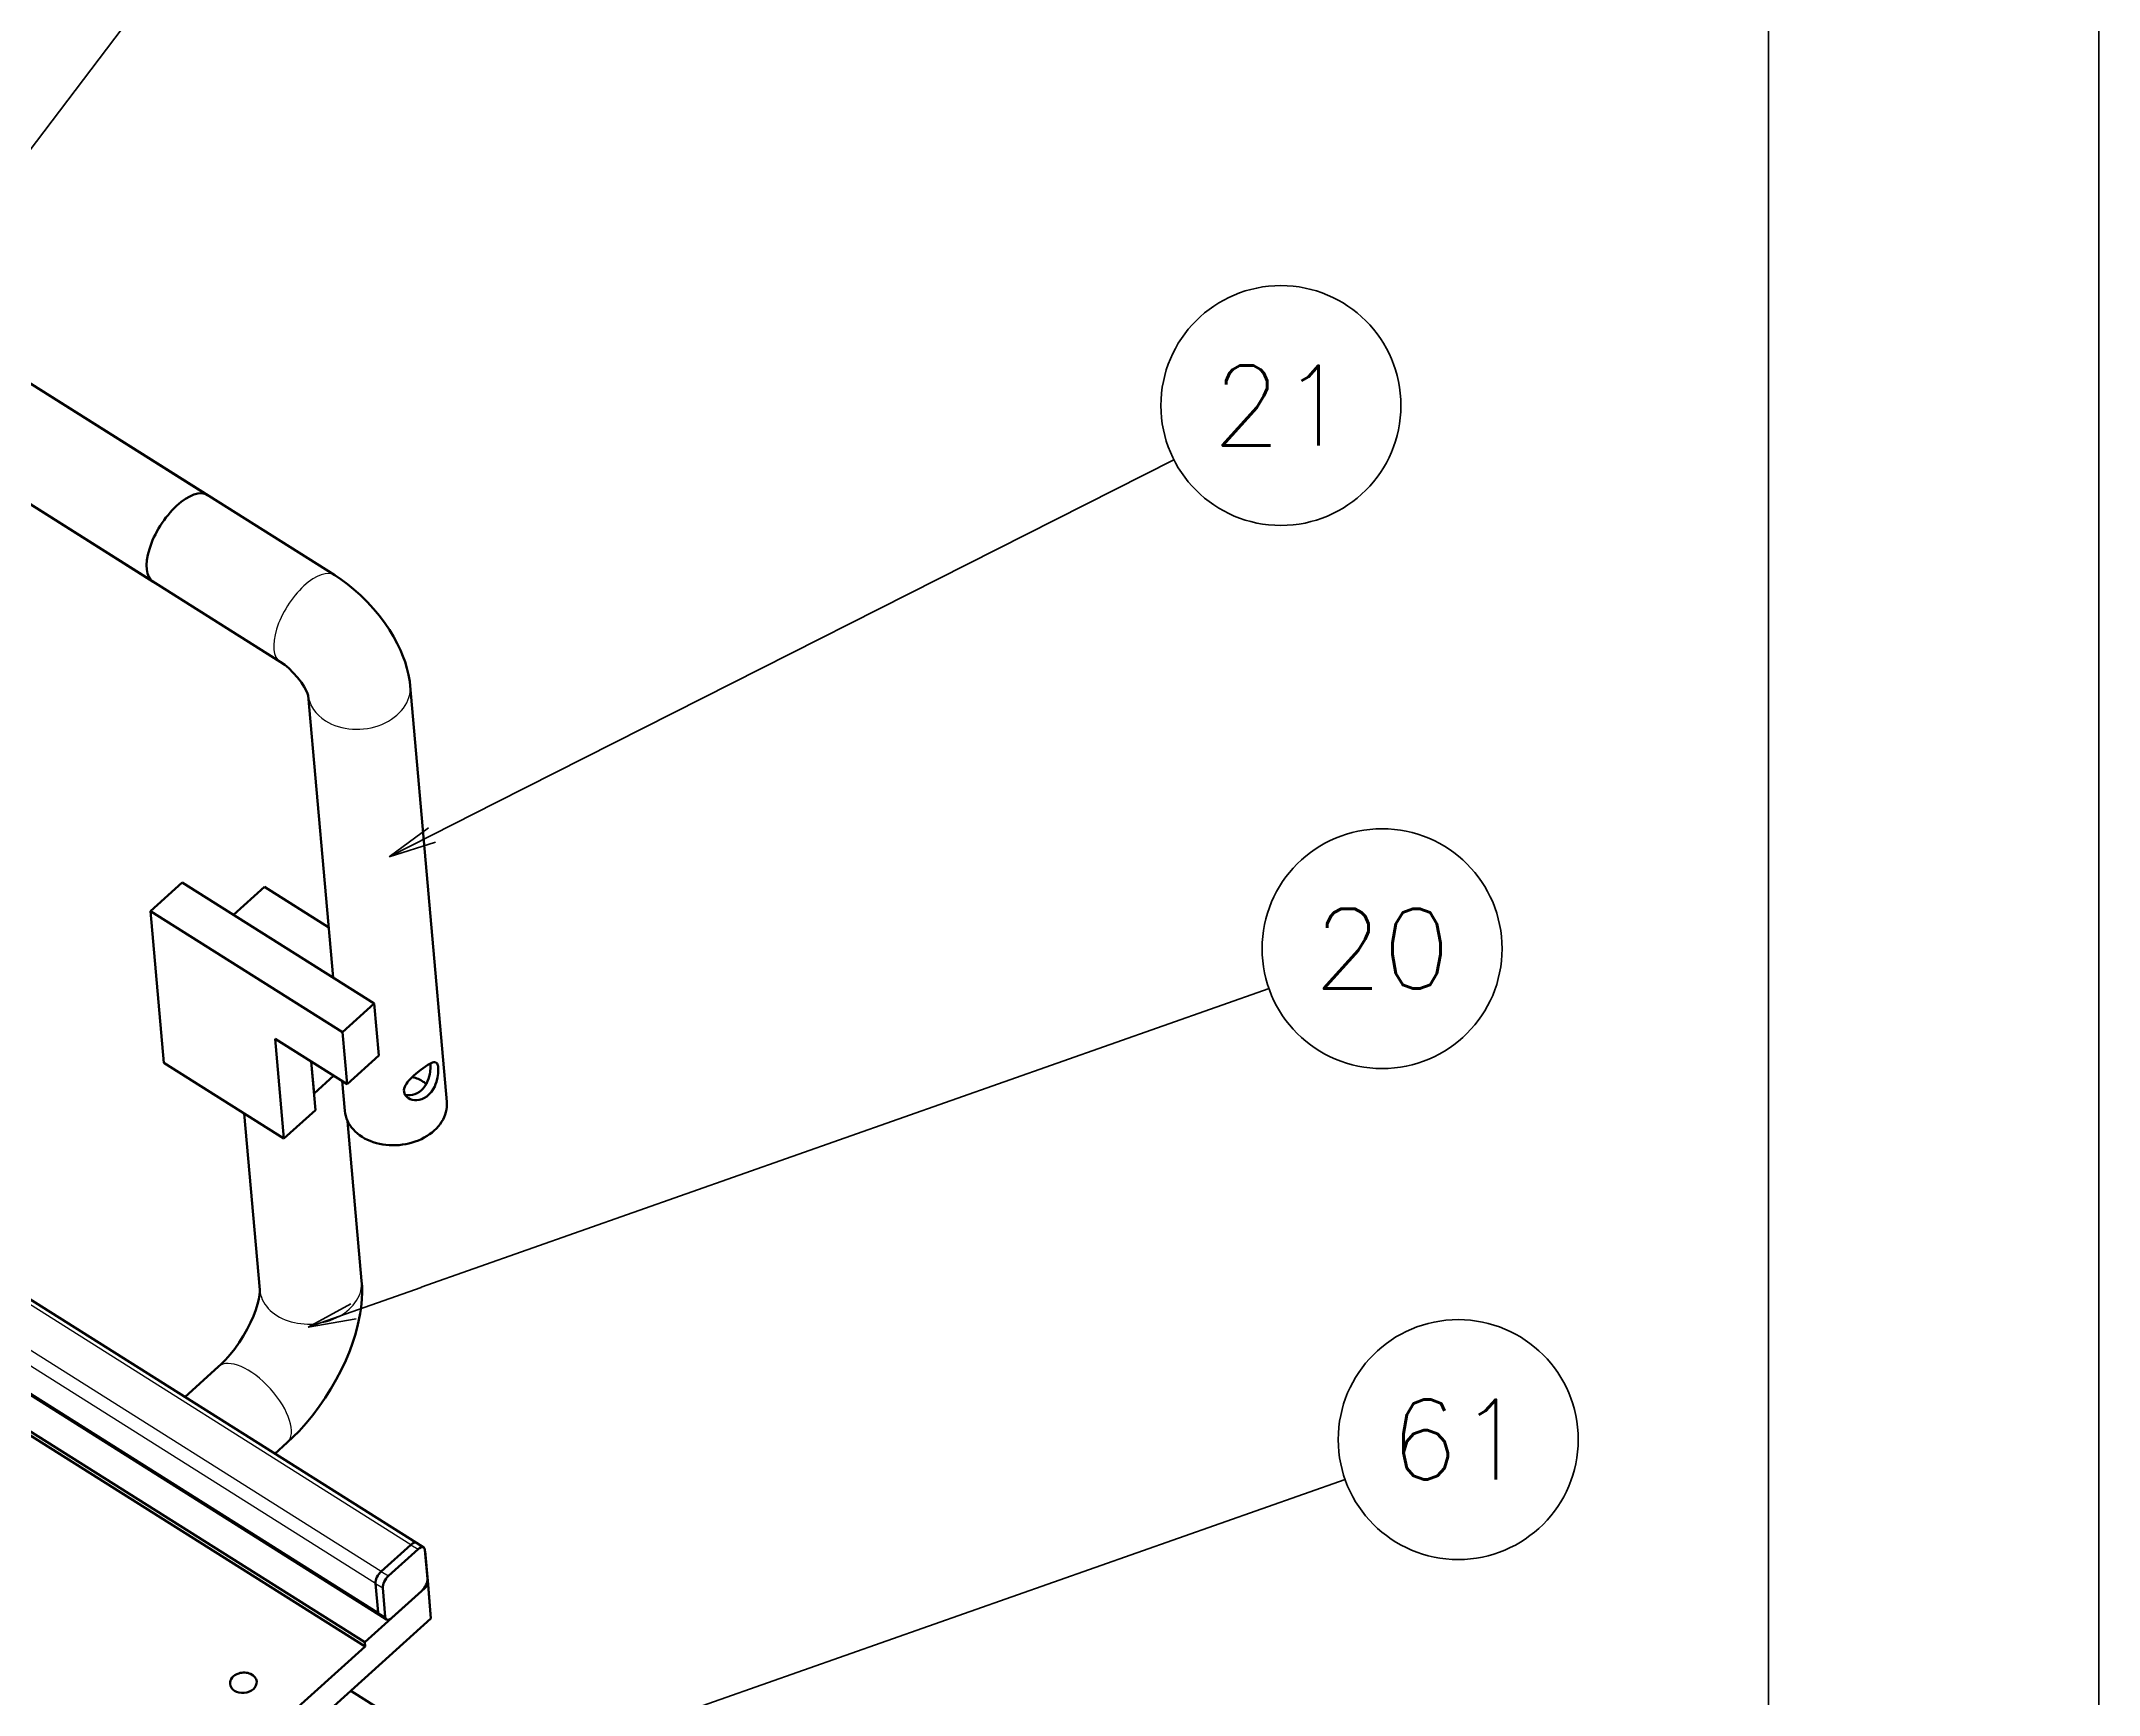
# Model space of a CAD drawing. Header units: millimetres. Extents: x -10155 to 20189, y -25550 to -22580.
# Drawn here: x -6599 to -5955, y -24526 to -24009 of the extents above; entities that cross this region are included whole.
import ezdxf
from ezdxf.enums import TextEntityAlignment as Align

# ---------------------------------------------------------------- set-up
doc = ezdxf.new("R2010")
doc.units = ezdxf.units.MM
doc.layers.add('title_frame', color=7, linetype='Continuous')
doc.layers.add('word_dim', color=253, linetype='Continuous')
doc.styles.get("Standard").update_dxf_attribs({"font": 'romans.shx', "bigfont": 'bigfont.shx'})
doc.dimstyles.new('RS-1-5', dxfattribs={"dimscale": 5, "dimtxt": 3.5, "dimasz": 3, "dimexe": 1, "dimexo": 0, "dimgap": 1, "dimtad": 3, "dimdsep": 46, "dimtxsty": 'Standard', "dimblk1": 'OPEN', "dimblk2": 'OPEN', "dimsah": 1, "dimcen": 0, "dimclrd": 256, "dimclre": 256, "dimclrt": 3, "dimadec": 0, "dimazin": 0, "dimtfac": 1, "dimtmove": 0, "dimatfit": 3, "dimldrblk": 'OPEN', "dimfxl": 0, "dimtolj": 1, "dimtzin": 0, "dimarcsym": 0})

# ---------------------------------------------------------------- blocks, each defined once
blk = doc.blocks.new('aa1')
for p, q in [((0, 0), (-1, 0)), ((-0.4, 0.067), (0, 0)), ((-0.4, -0.067), (0, 0))]:
    blk.add_line(p, q)
blk = doc.blocks.new('aa2')
blk.add_circle((0, 0), 1)
blk = doc.blocks.new('*D764')
at = {"layer": 'DEFPOINTS', "color": 0, "linetype": 'Continuous', "ltscale": 2}
for p in [(-6467.33, -23864.89), (-6467.33, -23864.89), (-6774.87, -24270.93)]:
    blk.add_point(p, dxfattribs=at)
at = {"layer": 'word_dim', "linetype": 'Continuous', "lineweight": -2, "ltscale": 2}
blk.add_line((-6752.22, -24241.04), (-6489.97, -23894.79), dxfattribs=at)
at = {"layer": 'word_dim', "linetype": 'Continuous', "lineweight": -2, "ltscale": 2, "xscale": 37.5, "yscale": 37.5, "zscale": 37.5}
for name, p, rotation in [('aa2', (-6467.33, -23864.89), 52.85932770796877), ('aa1', (-6774.87, -24270.93), 232.8593277079687)]:
    blk.add_blockref(name, p, dxfattribs=dict(at, rotation=rotation))
at = {"layer": 'word_dim', "color": 3, "linetype": 'Continuous', "ltscale": 2, "insert": (-6621.1, -24067.91), "char_height": 0.000005, "attachment_point": 5, "rotation": 52.85933}
blk.add_mtext('\\A1;509.36', dxfattribs=at)
blk = doc.blocks.new('_Open')
at = {"color": 0, "lineweight": -2}
for p, q in [((-1, 0.167), (0, 0)), ((-1, -0.167), (0, 0)), ((0, 0), (-1, 0))]:
    blk.add_line(p, q, dxfattribs=at)
blk = doc.blocks.new('*D778')
at = {"layer": 'DEFPOINTS', "color": 0, "linetype": 'Continuous', "ltscale": 2}
for p in [(-6179.35, -24292.49), (-6179.35, -24292.49), (-6515.07, -24410.85)]:
    blk.add_point(p, dxfattribs=at)
at = {"layer": 'word_dim', "linetype": 'Continuous', "lineweight": -2, "ltscale": 2}
blk.add_line((-6479.7, -24398.38), (-6214.71, -24304.96), dxfattribs=at)
at = {"layer": 'word_dim', "linetype": 'Continuous', "lineweight": -2, "ltscale": 2, "xscale": 37.5, "yscale": 37.5, "zscale": 37.5}
for name, p, rotation in [('aa2', (-6179.35, -24292.49), 19.42036899422085), ('aa1', (-6515.07, -24410.85), 199.4203689942209)]:
    blk.add_blockref(name, p, dxfattribs=dict(at, rotation=rotation))
at = {"layer": 'word_dim', "color": 3, "linetype": 'Continuous', "ltscale": 2, "insert": (-6347.21, -24351.67), "char_height": 0.000005, "attachment_point": 5, "rotation": 19.42037}
blk.add_mtext('\\A1;355.98', dxfattribs=at)
blk = doc.blocks.new('*D779')
at = {"layer": 'DEFPOINTS', "color": 0, "linetype": 'Continuous', "ltscale": 2}
for p in [(-6210.99, -24122.65), (-6210.99, -24122.65), (-6489.73, -24263.74)]:
    blk.add_point(p, dxfattribs=at)
at = {"layer": 'word_dim', "linetype": 'Continuous', "lineweight": -2, "ltscale": 2}
blk.add_line((-6456.27, -24246.8), (-6244.45, -24139.59), dxfattribs=at)
at = {"layer": 'word_dim', "linetype": 'Continuous', "lineweight": -2, "ltscale": 2, "xscale": 37.5, "yscale": 37.5, "zscale": 37.5}
for name, p, rotation in [('aa2', (-6210.99, -24122.65), 26.8461062767362), ('aa1', (-6489.73, -24263.74), 206.8461062767362)]:
    blk.add_blockref(name, p, dxfattribs=dict(at, rotation=rotation))
at = {"layer": 'word_dim', "color": 3, "linetype": 'Continuous', "ltscale": 2, "insert": (-6350.36, -24193.19), "char_height": 0.000005, "attachment_point": 5, "rotation": 26.84611}
blk.add_mtext('\\A1;312.41', dxfattribs=at)
blk = doc.blocks.new('A$C43226BF8')
at = {"color": 7, "lineweight": 35}
for p, q in [((536.92, 155.26), (1061.96, -175.61)), ((519.86, 128.19), (1044.9, -202.68)), ((591.68, 120.76), (1101.71, -200.66)), ((574.62, 93.68), (1084.65, -227.73)), ((1127.24, -503.23), (636.25, -193.82)), ((1115.62, -525.74), (619.52, -213.1)), ((1111.07, -534.3), (616.61, -222.7)), ((1111.19, -535.6), (616.73, -224)), ((1125.26, -235.25), (1136.71, -365.34)), ((1093.4, -238.25), (1101.17, -326.49)), ((1053.99, -296.76), (1114, -334.57)), ((1079.72, -298.12), (1099.79, -310.77)), ((1048.29, -353.16), (1044.11, -305.68)), ((1044.11, -305.68), (1104.11, -343.49)), ((1083.04, -345.57), (1085.79, -376.79)), ((1105.54, -359.75), (1083.04, -345.57)), ((1085.79, -376.79), (1048.29, -353.16)), ((1073.38, -368.97), (1078.22, -424.05)), ((1105.71, -371.34), (1110.1, -421.25)), ((1130.84, -516.46), (1111.07, -534.3)), ((1131.76, -526.87), (935.73, -703.75)), ((1111.19, -535.6), (934.93, -694.64)), ((1134.77, -567.22), (1106.67, -549.5))]:
    blk.add_line(p, q, dxfattribs=at)
at = {"color": 7, "lineweight": 13}
for p, q in [((1125.47, -503.82), (634.81, -194.62)), ((1116.24, -512.14), (625.79, -203.07)), ((1114.44, -515.88), (622.62, -205.94)), ((1115.24, -524.98), (619.47, -212.56))]:
    blk.add_line(p, q, dxfattribs=at)
at = {"color": 7, "lineweight": 35, "ltscale": 0.332813}
blk.add_line((1044.11, -305.68), (1053.99, -296.76), dxfattribs=at)
at = {"color": 7, "lineweight": 35, "ltscale": 0.326272}
blk.add_line((1079.72, -298.12), (1070.03, -306.86), dxfattribs=at)
at = {"color": 7, "lineweight": 35, "ltscale": 0.332811}
for p, q in [((1104.11, -343.49), (1114, -334.57)), ((1105.54, -359.75), (1115.43, -350.83)), ((1085.79, -376.79), (1095.67, -367.88))]:
    blk.add_line(p, q, dxfattribs=at)
at = {"color": 7, "lineweight": 35, "ltscale": 0.408099}
for p, q in [((1114, -334.57), (1115.43, -350.83)), ((1104.11, -343.49), (1105.54, -359.75))]:
    blk.add_line(p, q, dxfattribs=at)
at = {"color": 7, "lineweight": 35, "ltscale": 0.250507}
blk.add_line((1095.22, -362.67), (1094.34, -352.69), dxfattribs=at)
at = {"color": 7, "lineweight": 35, "ltscale": 0.3811}
blk.add_line((1094.34, -352.69), (1095.67, -367.88), dxfattribs=at)
at = {"color": 7, "lineweight": 35, "ltscale": 0.207158}
blk.add_line((1095.22, -362.67), (1101.37, -357.12), dxfattribs=at)
at = {"color": 7, "lineweight": 35, "ltscale": 0.234959}
blk.add_line((1104.01, -358.79), (1104.84, -368.15), dxfattribs=at)
at = {"color": 7, "lineweight": 35, "ltscale": 0.354574}
blk.add_line((1065.39, -448.12), (1054.86, -457.62), dxfattribs=at)
at = {"color": 7, "lineweight": 35, "ltscale": 0.129404}
blk.add_line((1086.83, -471.88), (1082.99, -475.34), dxfattribs=at)
at = {"color": 7, "lineweight": 35, "ltscale": 0.310622}
for p, q in [((1125.47, -503.82), (1116.24, -512.14)), ((1116.24, -512.14), (1125.47, -503.82)), ((1118.49, -513.56), (1127.72, -505.23))]:
    blk.add_line(p, q, dxfattribs=at)
at = {"color": 7, "lineweight": 13, "ltscale": 0.066495}
blk.add_line((1125.47, -503.82), (1127.72, -505.23), dxfattribs=at)
at = {"color": 7, "lineweight": 35, "ltscale": 0.066491}
blk.add_line((1127.24, -503.23), (1129.49, -504.65), dxfattribs=at)
at = {"color": 7, "lineweight": 35, "ltscale": 0.228538}
blk.add_line((1129.87, -505.4), (1130.67, -514.51), dxfattribs=at)
at = {"color": 7, "lineweight": 35, "ltscale": 0.000865328}
blk.add_line((1129.9, -505.77), (1129.93, -505.79), dxfattribs=at)
at = {"color": 7, "lineweight": 35, "ltscale": 0.267777}
blk.add_line((1130.84, -516.46), (1129.93, -505.79), dxfattribs=at)
at = {"color": 7, "lineweight": 35, "ltscale": 0.261183}
blk.add_line((1129.93, -505.79), (1130.84, -516.19), dxfattribs=at)
at = {"color": 7, "lineweight": 13, "ltscale": 0.066491}
blk.add_line((1116.24, -512.14), (1118.49, -513.56), dxfattribs=at)
at = {"color": 7, "lineweight": 35, "ltscale": 0.228535}
for p, q in [((1115.24, -524.98), (1114.44, -515.88)), ((1115.24, -524.98), (1114.44, -515.88)), ((1117.49, -526.4), (1116.69, -517.29))]:
    blk.add_line(p, q, dxfattribs=at)
at = {"color": 7, "lineweight": 13, "ltscale": 0.066494}
for p, q in [((1114.44, -515.88), (1116.69, -517.29)), ((1115.24, -524.98), (1117.49, -526.4))]:
    blk.add_line(p, q, dxfattribs=at)
at = {"color": 7, "lineweight": 35, "ltscale": 0.310626}
blk.add_line((1128.86, -518.24), (1119.64, -526.57), dxfattribs=at)
at = {"color": 7, "lineweight": 35, "ltscale": 0.26778}
blk.add_line((1130.84, -516.19), (1131.76, -526.87), dxfattribs=at)
at = {"color": 7, "lineweight": 35, "ltscale": 0.261186}
blk.add_line((1130.84, -516.46), (1131.76, -526.87), dxfattribs=at)
at = {"color": 7, "lineweight": 35, "ltscale": 0.066494}
blk.add_line((1115.62, -525.74), (1117.87, -527.15), dxfattribs=at)
at = {"color": 7, "lineweight": 35, "ltscale": 0.032651}
blk.add_line((1111.19, -535.6), (1111.07, -534.3), dxfattribs=at)
at = {"color": 7, "lineweight": 35}
for points in [[(1101.71, -200.66), (1103.72, -202), (1105.67, -203.44), (1107.55, -204.97), (1109.73, -206.92), (1111.81, -208.98), (1113.79, -211.14), (1115.65, -213.4), (1117.4, -215.75), (1118.76, -217.76), (1120.02, -219.83), (1121.18, -221.96), (1122.22, -224.14), (1122.98, -225.94), (1123.65, -227.78), (1124.24, -229.68), (1124.75, -231.81), (1125.11, -233.87), (1125.26, -235.25)], [(1084.65, -227.73), (1086.05, -228.72), (1087.3, -229.76), (1088.72, -231.14), (1090.07, -232.65), (1091.26, -234.21), (1092.13, -235.54), (1092.79, -236.72), (1093.21, -237.67), (1093.42, -238.3)], [(1124.5, -364.02), (1124.07, -363.64), (1123.72, -363.21), (1123.48, -362.72), (1123.35, -362.18), (1123.33, -361.66), (1123.42, -361.12), (1123.61, -360.58), (1123.84, -360.12), (1124.11, -359.66), (1124.43, -359.21), (1124.79, -358.76), (1125.52, -357.97), (1126.33, -357.19), (1127.18, -356.44), (1128.61, -355.3), (1130.02, -354.28), (1130.83, -353.76), (1131.58, -353.34), (1132.25, -353.06), (1132.69, -352.95), (1133.07, -352.96), (1133.38, -353.08)], [(1123.67, -363.13), (1124.44, -363.25), (1125.23, -363.26), (1126, -363.16), (1126.76, -362.95), (1127.49, -362.64), (1128.16, -362.23), (1128.79, -361.72), (1129.36, -361.14), (1129.89, -360.43), (1130.35, -359.67), (1130.73, -358.86), (1131, -358.14), (1131.22, -357.41), (1131.4, -356.66), (1131.53, -355.91), (1131.66, -354.53), (1131.65, -353.31)], [(1124.7, -364.15), (1125.27, -364.45), (1125.9, -364.66), (1126.58, -364.78), (1127.28, -364.8), (1128.11, -364.7), (1128.93, -364.47), (1129.74, -364.11), (1130.49, -363.61), (1131.23, -362.97), (1131.88, -362.22), (1132.45, -361.38), (1132.92, -360.48), (1133.22, -359.78), (1133.47, -359.05), (1133.82, -357.71), (1134.01, -356.41), (1134.06, -355.31), (1134.04, -354.74), (1133.98, -354.23), (1133.9, -353.9), (1133.8, -353.61), (1133.65, -353.34), (1133.47, -353.14)], [(1078.22, -424.05), (1078.23, -424.63), (1078.15, -425.63), (1077.92, -427.02), (1077.54, -428.56), (1076.98, -430.36), (1076.25, -432.32), (1075.35, -434.36), (1074.29, -436.45), (1073.1, -438.54), (1071.8, -440.58), (1070.42, -442.53), (1068.98, -444.35), (1067.52, -446.01), (1066.09, -447.47), (1065.39, -448.12)], [(1110.1, -421.25), (1110.21, -423.06), (1110.23, -424.87), (1110.15, -427.05), (1109.91, -429.58), (1109.63, -431.47), (1109.26, -433.49), (1108.8, -435.5), (1108.04, -438.3), (1107.25, -440.76), (1106.35, -443.21), (1105.1, -446.24), (1103.7, -449.23), (1102.17, -452.17), (1100.51, -455.06), (1098.72, -457.88), (1096.83, -460.63), (1094.83, -463.28), (1092.73, -465.82), (1090.53, -468.25), (1088.71, -470.11), (1086.83, -471.88)]]:
    blk.add_lwpolyline(points, dxfattribs=at)
for centre, radius, start, end in [((1132.93, -353.8), 0.851, 50.11507, 57.74929), ((1126.62, -361.1), 3.61, 234.06598, 237.7996)]:
    blk.add_arc(centre, radius, start, end, dxfattribs=at)
for centre, major_axis, ratio, start_param, end_param in [((1053.43, -189.14), (-8.53, -13.54), 0.462612, 3.141593, 6.283186), ((1120.77, -366.75), (-12.95, -1.14), 0.757392, 3.925041, 4.232877), ((1120.77, -366.75), (-12.95, -1.14), 0.757392, 3.81877, 3.925041), ((1120.77, -366.75), (-15.94, -1.4), 0.757392, 0.000039, 3.141632), ((1125.64, -505.77), (1.6, 2.54), 0.462612, 6.28314, 7.307394), ((1125.64, -505.77), (-1.6, -2.54), 0.462612, 3.141547, 4.165802), ((1127.89, -507.19), (-1.6, -2.54), 0.462612, 3.141547, 4.165802), ((1127.89, -507.19), (-1.6, -2.54), 0.462612, 2.595005, 3.141547), ((1116.41, -514.09), (-1.6, -2.54), 0.462612, 4.165802, 5.736598), ((1116.41, -514.09), (1.6, 2.54), 0.462612, 1.024209, 2.595005), ((1118.66, -515.51), (-1.6, -2.54), 0.462612, 4.165802, 5.736598), ((1128.69, -516.29), (-1.6, -2.54), 0.462612, 1.024209, 2.595005), ((1117.22, -523.2), (1.6, 2.54), 0.462612, 2.595005, 3.141547), ((1117.22, -523.2), (-1.6, -2.54), 0.462612, 5.736598, 6.28314), ((1119.47, -524.62), (-1.6, -2.54), 0.462612, 5.736598, 6.28314), ((1119.47, -524.62), (-1.6, -2.54), 0.462612, 6.28314, 7.307394), ((1073.12, -546.95), (-4.17, -0.37), 0.757392, 4.995837, 6.283201), ((1073.12, -546.95), (-4.17, -0.37), 0.757392, 0.000016, 3.141608), ((1073.12, -546.95), (-4.17, -0.37), 0.757392, 3.141608, 4.995837)]:
    blk.add_ellipse(centre, major_axis=major_axis, ratio=ratio, start_param=start_param, end_param=end_param, dxfattribs=at)
at = {"color": 7, "lineweight": 13}
for centre, major_axis, ratio, start_param, end_param in [((1093.18, -214.19), (-8.53, -13.54), 0.462612, 3.141593, 6.283186), ((1109.33, -236.66), (-15.94, -1.4), 0.757392, 0.783448, 3.141589), ((1109.33, -236.66), (-15.94, -1.4), 0.757392, 0.015977, 0.783448), ((1094.16, -422.65), (-15.94, -1.4), 0.757392, 6.283182, 9.424775), ((1076.11, -460), (-10.72, 11.88), 0.460812, 3.141587, 6.283179)]:
    blk.add_ellipse(centre, major_axis=major_axis, ratio=ratio, start_param=start_param, end_param=end_param, dxfattribs=at)
blk = doc.blocks.new('*D842')
at = {"layer": 'DEFPOINTS', "color": 0, "linetype": 'Continuous', "ltscale": 2}
for p in [(-6155.57, -24445.98), (-6155.57, -24445.98), (-6447.72, -24548.83)]:
    blk.add_point(p, dxfattribs=at)
at = {"layer": 'word_dim', "linetype": 'Continuous', "lineweight": -2, "ltscale": 2}
blk.add_line((-6412.35, -24536.38), (-6190.95, -24458.43), dxfattribs=at)
at = {"layer": 'word_dim', "linetype": 'Continuous', "lineweight": -2, "ltscale": 2, "xscale": 37.5, "yscale": 37.5, "zscale": 37.5}
for name, p, rotation in [('aa2', (-6155.57, -24445.98), 19.39516817792605), ('aa1', (-6447.72, -24548.83), 199.3951681779261)]:
    blk.add_blockref(name, p, dxfattribs=dict(at, rotation=rotation))
at = {"layer": 'word_dim', "color": 3, "linetype": 'Continuous', "ltscale": 2, "insert": (-6301.65, -24497.4), "char_height": 0.000005, "attachment_point": 5, "rotation": 19.39517}
blk.add_mtext('\\A1;309.73', dxfattribs=at)

msp = doc.modelspace()

# ---------------------------------------------------------------- linework, layer by layer
at = {"layer": 'title_frame', "color": 4}
msp.add_lwpolyline([(-5955.317, -22579.524), (-10155.317, -22579.524), (-10155.317, -25549.524), (-5955.317, -25549.524)], close=True, dxfattribs=at)
at = {"layer": 'title_frame'}
msp.add_lwpolyline([(-10052.067, -22674.149), (-6058.567, -22674.149), (-6058.567, -25454.899), (-10052.067, -25454.899)], close=True, dxfattribs=at)

# ---------------------------------------------------------------- block references
at = {"layer": 'word_dim', "linetype": 'Continuous', "ltscale": 2}
msp.add_blockref('A$C43226BF8', (-7608.428, -23975.061), dxfattribs=at)

# ---------------------------------------------------------------- texts
at = {"layer": 'word_dim', "color": 3, "linetype": 'Continuous', "ltscale": 2}
for s, p in [('21', (-6210.987, -24122.652)), ('20', (-6179.345, -24292.488)), ('61', (-6155.575, -24445.977))]:
    msp.add_text(s, height=25, dxfattribs=at).set_placement(p, align=Align.MIDDLE_CENTER)

# ---------------------------------------------------------------- dimensions: what is measured, and where the dimension line sits
for p1, p2, picture, middle in [((-6774.865, -24270.934), (-6467.326, -23864.894), '*D764', (-6621.096, -24067.914)), ((-6489.729, -24263.736), (-6210.987, -24122.652), '*D779', (-6350.358, -24193.194)), ((-6515.069, -24410.85), (-6179.345, -24292.488), '*D778', (-6347.207, -24351.669)), ((-6447.724, -24548.831), (-6155.575, -24445.977), '*D842', (-6301.65, -24497.404))]:
    dim = msp.add_aligned_dim(p1=p1, p2=p2, distance=0, dimstyle='RS-1-5', override={"dimtxt": 1e-06, "dimasz": 7.5, "dimgap": 0, "dimblk1": 'aa1', "dimblk2": 'aa2', "dimse1": 1, "dimse2": 1}, dxfattribs=at)
    dim.commit()
    dim.dimension.update_dxf_attribs({"geometry": picture, "text_midpoint": middle})

doc.saveas('drawing.dxf')
